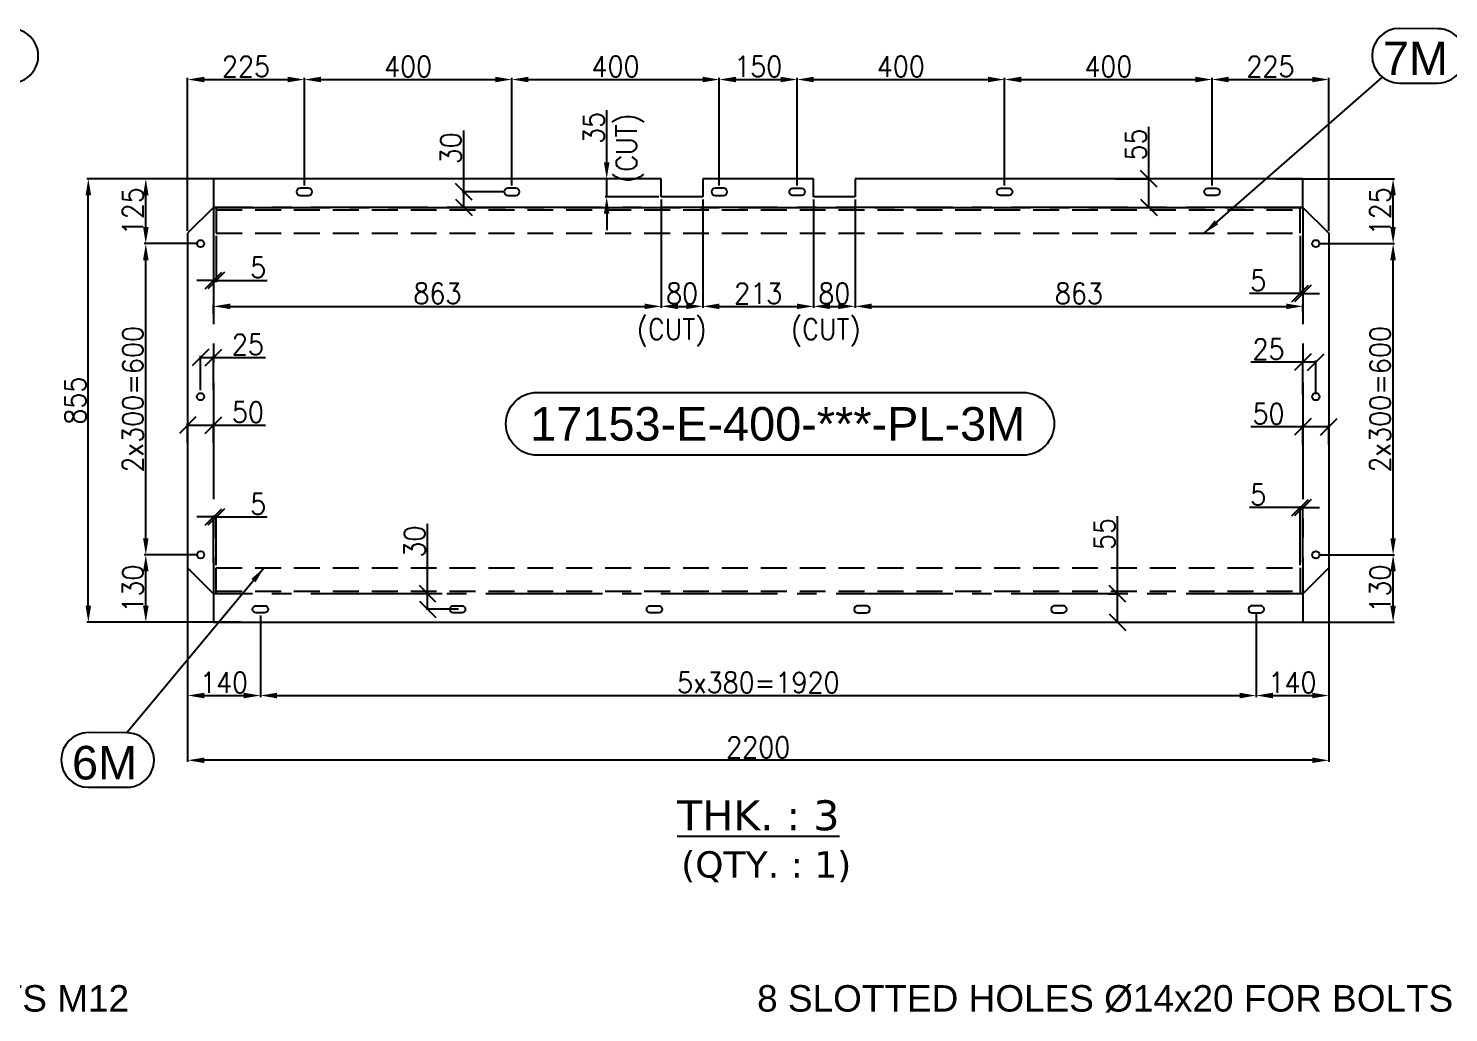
# Model space of a CAD drawing. Header units: inches. Extents: x 98758 to 118468, y 66787 to 119708.
# Drawn here: x 101836 to 104574, y 85329 to 87227 of the extents above; entities that cross this region are included whole.
import ezdxf
from ezdxf.enums import TextEntityAlignment as Align

# ---------------------------------------------------------------- set-up
doc = ezdxf.new("R2010")
doc.units = ezdxf.units.IN
doc.header["$MEASUREMENT"] = 0
for name, pattern in [('CENTER2', [1.125, 0.75, -0.125, 0.125, -0.125]), ('HIDDEN', [0.375, 0.25, -0.125]), ('HIDDEN2', [0.1875, 0.125, -0.0625])]:
    doc.linetypes.add(name, pattern=pattern)
for name, color, linetype in [('2', 2, 'HIDDEN2'), ('3', 3, 'Continuous'), ('3-TEXT', 6, 'Continuous')]:
    doc.layers.add(name, color=color, linetype=linetype)
doc.styles.add('ROMANS', font='ROMANS.shx', dxfattribs={"width": 0.9})
doc.styles.add('style1', font='verdana.ttf')
doc.styles.add('style10', font='swissl.ttf', dxfattribs={"height": 40})
doc.styles.add('style3', font='swissl.ttf')
doc.styles.add('ver', font='verdana.ttf')
doc.dimstyles.new('11', dxfattribs={"dimtxt": 40, "dimasz": 32, "dimexe": 3, "dimexo": 5, "dimgap": 5, "dimtad": 1, "dimdec": 0, "dimdsep": 46, "dimtxsty": 'ROMANS', "dimcen": 2.5, "dimclrd": 6, "dimclre": 6, "dimclrt": 2, "dimadec": 0, "dimazin": 0, "dimtfac": 1, "dimtdec": 0, "dimtmove": 0, "dimatfit": 3, "dimfxl": 1, "dimarcsym": 0})

# ---------------------------------------------------------------- blocks, each defined once
blk = doc.blocks.new('*D278')
at = {"color": 6, "lineweight": -2, "transparency": 16777216}
for p, q in [((102163, 86212), (102059.3, 86212)), ((102062.3, 86114), (102062.3, 86180)), ((102245, 86082), (102059.3, 86082))]:
    blk.add_line(p, q, dxfattribs=at)
at = {"color": 6, "transparency": 16777216}
for points in [[(102057, 86180), (102067.7, 86180), (102062.3, 86212)], [(102057, 86114), (102067.7, 86114), (102062.3, 86082)]]:
    blk.add_solid(points, dxfattribs=at)
at = {"layer": 'Defpoints', "color": 0, "transparency": 16777216}
for p in [(102062.3, 86212), (102168, 86212), (102250, 86082)]:
    blk.add_point(p, dxfattribs=at)
at = {"color": 2, "transparency": 16777216, "insert": (102037.3, 86147), "char_height": 40, "attachment_point": 5, "rotation": 90, "style": 'ROMANS'}
blk.add_mtext('130', dxfattribs=at)
blk = doc.blocks.new('*D279')
at = {"color": 6, "lineweight": -2, "transparency": 16777216}
for p, q in [((102163, 86812), (102059.3, 86812)), ((102062.3, 86244), (102062.3, 86780)), ((102163, 86212), (102059.3, 86212))]:
    blk.add_line(p, q, dxfattribs=at)
at = {"color": 6, "transparency": 16777216}
for points in [[(102057, 86780), (102067.7, 86780), (102062.3, 86812)], [(102057, 86244), (102067.7, 86244), (102062.3, 86212)]]:
    blk.add_solid(points, dxfattribs=at)
at = {"layer": 'Defpoints', "color": 0, "transparency": 16777216}
for p in [(102062.3, 86812), (102168, 86812), (102168, 86212)]:
    blk.add_point(p, dxfattribs=at)
at = {"color": 2, "transparency": 16777216, "insert": (102037.3, 86512), "char_height": 40, "attachment_point": 5, "rotation": 90, "style": 'ROMANS'}
blk.add_mtext('2x300=600', dxfattribs=at)
blk = doc.blocks.new('*D280')
at = {"color": 6, "lineweight": -2, "transparency": 16777216}
for p, q in [((102245, 86937), (102059.3, 86937)), ((102062.3, 86844), (102062.3, 86905)), ((102163, 86812), (102059.3, 86812))]:
    blk.add_line(p, q, dxfattribs=at)
at = {"color": 6, "transparency": 16777216}
for points in [[(102057, 86905), (102067.7, 86905), (102062.3, 86937)], [(102057, 86844), (102067.7, 86844), (102062.3, 86812)]]:
    blk.add_solid(points, dxfattribs=at)
at = {"layer": 'Defpoints', "color": 0, "transparency": 16777216}
for p in [(102062.3, 86937), (102250, 86937), (102168, 86812)]:
    blk.add_point(p, dxfattribs=at)
at = {"color": 2, "transparency": 16777216, "insert": (102037.3, 86874.5), "char_height": 40, "attachment_point": 5, "rotation": 90, "style": 'ROMANS'}
blk.add_mtext('125', dxfattribs=at)
blk = doc.blocks.new('*D277')
at = {"color": 6, "lineweight": -2, "transparency": 16777216}
for p, q in [((102168, 86937), (101948.5, 86937)), ((101951.5, 86114), (101951.5, 86905)), ((102168, 86082), (101948.5, 86082))]:
    blk.add_line(p, q, dxfattribs=at)
at = {"color": 6, "transparency": 16777216}
for points in [[(101946.2, 86905), (101956.9, 86905), (101951.5, 86937)], [(101946.2, 86114), (101956.9, 86114), (101951.5, 86082)]]:
    blk.add_solid(points, dxfattribs=at)
at = {"layer": 'Defpoints', "color": 0, "transparency": 16777216}
for p in [(101951.5, 86937), (102173, 86937), (102173, 86082)]:
    blk.add_point(p, dxfattribs=at)
at = {"color": 2, "transparency": 16777216, "insert": (101926.5, 86509.5), "char_height": 40, "attachment_point": 5, "rotation": 90, "style": 'ROMANS'}
blk.add_mtext('855', dxfattribs=at)
blk = doc.blocks.new('_Oblique')
at = {"color": 0, "linetype": 'ByBlock', "lineweight": -2}
blk.add_line((-0.5, -0.5), (0.5, 0.5), dxfattribs=at)
blk = doc.blocks.new('*D281')
at = {"color": 6, "lineweight": -2, "transparency": 16777216}
for p, q in [((104293, 86459), (104192.7, 86459)), ((104293, 86424.5), (104293, 86462)), ((104343, 86459), (104293, 86459)), ((104343, 86424.5), (104343, 86462))]:
    blk.add_line(p, q, dxfattribs=at)
at = {"layer": 'Defpoints', "color": 0, "transparency": 16777216}
for p in [(104293, 86459), (104293, 86419.5), (104343, 86419.5)]:
    blk.add_point(p, dxfattribs=at)
at = {"color": 6, "lineweight": -2, "transparency": 16777216, "xscale": 32, "yscale": 32, "zscale": 32, "rotation": 180}
blk.add_blockref('_Oblique', (104293, 86459), dxfattribs=at)
at = {"color": 6, "lineweight": -2, "transparency": 16777216, "xscale": 32, "yscale": 32, "zscale": 32}
blk.add_blockref('_Oblique', (104343, 86459), dxfattribs=at)
at = {"color": 2, "transparency": 16777216, "insert": (104226.8, 86484), "char_height": 40, "attachment_point": 5, "style": 'ROMANS'}
blk.add_mtext('50', dxfattribs=at)
blk = doc.blocks.new('*D282')
at = {"color": 6, "lineweight": -2, "transparency": 16777216}
for p, q in [((104293, 86583.5), (104192.7, 86583.5)), ((104293, 86521.8), (104293, 86586.5)), ((104318, 86583.5), (104293, 86583.5)), ((104318, 86521.8), (104318, 86586.5))]:
    blk.add_line(p, q, dxfattribs=at)
at = {"layer": 'Defpoints', "color": 0, "transparency": 16777216}
for p in [(104293, 86583.5), (104293, 86516.8), (104318, 86516.8)]:
    blk.add_point(p, dxfattribs=at)
at = {"color": 6, "lineweight": -2, "transparency": 16777216, "xscale": 32, "yscale": 32, "zscale": 32, "rotation": 180}
blk.add_blockref('_Oblique', (104293, 86583.5), dxfattribs=at)
at = {"color": 6, "lineweight": -2, "transparency": 16777216, "xscale": 32, "yscale": 32, "zscale": 32}
blk.add_blockref('_Oblique', (104318, 86583.5), dxfattribs=at)
at = {"color": 2, "transparency": 16777216, "insert": (104226.8, 86608.5), "char_height": 40, "attachment_point": 5, "style": 'ROMANS'}
blk.add_mtext('25', dxfattribs=at)
blk = doc.blocks.new('*D283')
at = {"color": 6, "lineweight": -2, "transparency": 16777216}
for p, q in [((104288, 86303), (104190, 86303)), ((104288, 86192), (104288, 86306)), ((104293, 86303), (104288, 86303)), ((104293, 86196.9), (104293, 86306)), ((104293, 86303), (104325, 86303))]:
    blk.add_line(p, q, dxfattribs=at)
at = {"layer": 'Defpoints', "color": 0, "transparency": 16777216}
for p in [(104288, 86303), (104288, 86187), (104293, 86191.9)]:
    blk.add_point(p, dxfattribs=at)
at = {"color": 6, "lineweight": -2, "transparency": 16777216, "xscale": 32, "yscale": 32, "zscale": 32}
blk.add_blockref('_Oblique', (104288, 86303), dxfattribs=at)
at = {"color": 6, "lineweight": -2, "transparency": 16777216, "xscale": 32, "yscale": 32, "zscale": 32, "rotation": 180}
blk.add_blockref('_Oblique', (104293, 86303), dxfattribs=at)
at = {"color": 2, "transparency": 16777216, "insert": (104207, 86328), "char_height": 40, "attachment_point": 5, "style": 'ROMANS'}
blk.add_mtext('5', dxfattribs=at)
blk = doc.blocks.new('*D284')
at = {"color": 6, "lineweight": -2, "transparency": 16777216}
for p, q in [((102143, 86427.8), (102143, 86465.2)), ((102143, 86462.2), (102193, 86462.2)), ((102193, 86427.8), (102193, 86465.2)), ((102193, 86462.2), (102293.3, 86462.2))]:
    blk.add_line(p, q, dxfattribs=at)
at = {"layer": 'Defpoints', "color": 0, "transparency": 16777216}
for p in [(102193, 86462.2), (102143, 86422.8), (102193, 86422.8)]:
    blk.add_point(p, dxfattribs=at)
at = {"color": 6, "lineweight": -2, "transparency": 16777216, "xscale": 32, "yscale": 32, "zscale": 32, "rotation": 180}
blk.add_blockref('_Oblique', (102143, 86462.2), dxfattribs=at)
at = {"color": 6, "lineweight": -2, "transparency": 16777216, "xscale": 32, "yscale": 32, "zscale": 32}
blk.add_blockref('_Oblique', (102193, 86462.2), dxfattribs=at)
at = {"color": 2, "transparency": 16777216, "insert": (102259.1, 86487.2), "char_height": 40, "attachment_point": 5, "style": 'ROMANS'}
blk.add_mtext('50', dxfattribs=at)
blk = doc.blocks.new('*D285')
at = {"color": 6, "lineweight": -2, "transparency": 16777216}
for p, q in [((102168, 86529.3), (102168, 86595.4)), ((102168, 86592.4), (102193, 86592.4)), ((102193, 86529.3), (102193, 86595.4)), ((102193, 86592.4), (102293.3, 86592.4))]:
    blk.add_line(p, q, dxfattribs=at)
at = {"layer": 'Defpoints', "color": 0, "transparency": 16777216}
for p in [(102193, 86592.4), (102168, 86524.3), (102193, 86524.3)]:
    blk.add_point(p, dxfattribs=at)
at = {"color": 6, "lineweight": -2, "transparency": 16777216, "xscale": 32, "yscale": 32, "zscale": 32, "rotation": 180}
blk.add_blockref('_Oblique', (102168, 86592.4), dxfattribs=at)
at = {"color": 6, "lineweight": -2, "transparency": 16777216, "xscale": 32, "yscale": 32, "zscale": 32}
blk.add_blockref('_Oblique', (102193, 86592.4), dxfattribs=at)
at = {"color": 2, "transparency": 16777216, "insert": (102259.1, 86617.4), "char_height": 40, "attachment_point": 5, "style": 'ROMANS'}
blk.add_mtext('25', dxfattribs=at)
blk = doc.blocks.new('*D286')
at = {"color": 6, "lineweight": -2, "transparency": 16777216}
for p, q in [((102193, 86285), (102161, 86285)), ((102193, 86196.9), (102193, 86288)), ((102193, 86285), (102198, 86285)), ((102198, 86192), (102198, 86288)), ((102198, 86285), (102296, 86285))]:
    blk.add_line(p, q, dxfattribs=at)
at = {"layer": 'Defpoints', "color": 0, "transparency": 16777216}
for p in [(102198, 86285), (102193, 86191.9), (102198, 86187)]:
    blk.add_point(p, dxfattribs=at)
at = {"color": 6, "lineweight": -2, "transparency": 16777216, "xscale": 32, "yscale": 32, "zscale": 32}
blk.add_blockref('_Oblique', (102193, 86285), dxfattribs=at)
at = {"color": 6, "lineweight": -2, "transparency": 16777216, "xscale": 32, "yscale": 32, "zscale": 32, "rotation": 180}
blk.add_blockref('_Oblique', (102198, 86285), dxfattribs=at)
at = {"color": 2, "transparency": 16777216, "insert": (102279, 86310), "char_height": 40, "attachment_point": 5, "style": 'ROMANS'}
blk.add_mtext('5', dxfattribs=at)
blk = doc.blocks.new('*D287')
at = {"color": 6, "lineweight": -2, "transparency": 16777216}
for p, q in [((102198, 86827), (102198, 86738)), ((102193, 86822.2), (102193, 86738)), ((102193, 86741), (102161, 86741)), ((102193, 86741), (102198, 86741)), ((102198, 86741), (102296, 86741))]:
    blk.add_line(p, q, dxfattribs=at)
at = {"layer": 'Defpoints', "color": 0, "transparency": 16777216}
for p in [(102193, 86827.2), (102198, 86832), (102198, 86741)]:
    blk.add_point(p, dxfattribs=at)
at = {"color": 6, "lineweight": -2, "transparency": 16777216, "xscale": 32, "yscale": 32, "zscale": 32}
blk.add_blockref('_Oblique', (102193, 86741), dxfattribs=at)
at = {"color": 6, "lineweight": -2, "transparency": 16777216, "xscale": 32, "yscale": 32, "zscale": 32, "rotation": 180}
blk.add_blockref('_Oblique', (102198, 86741), dxfattribs=at)
at = {"color": 2, "transparency": 16777216, "insert": (102279, 86766), "char_height": 40, "attachment_point": 5, "style": 'ROMANS'}
blk.add_mtext('5', dxfattribs=at)
blk = doc.blocks.new('*D288')
at = {"color": 6, "lineweight": -2, "transparency": 16777216}
for p, q in [((104288, 86827), (104288, 86713.1)), ((104293, 86822.2), (104293, 86713.1)), ((104288, 86716.1), (104190, 86716.1)), ((104293, 86716.1), (104288, 86716.1)), ((104293, 86716.1), (104325, 86716.1))]:
    blk.add_line(p, q, dxfattribs=at)
at = {"layer": 'Defpoints', "color": 0, "transparency": 16777216}
for p in [(104288, 86832), (104293, 86827.2), (104288, 86716.1)]:
    blk.add_point(p, dxfattribs=at)
at = {"color": 6, "lineweight": -2, "transparency": 16777216, "xscale": 32, "yscale": 32, "zscale": 32}
blk.add_blockref('_Oblique', (104288, 86716.1), dxfattribs=at)
at = {"color": 6, "lineweight": -2, "transparency": 16777216, "xscale": 32, "yscale": 32, "zscale": 32, "rotation": 180}
blk.add_blockref('_Oblique', (104293, 86716.1), dxfattribs=at)
at = {"color": 2, "transparency": 16777216, "insert": (104207, 86741.1), "char_height": 40, "attachment_point": 5, "style": 'ROMANS'}
blk.add_mtext('5', dxfattribs=at)
blk = doc.blocks.new('*D289')
at = {"color": 6, "lineweight": -2, "transparency": 16777216}
for p, q in [((102143, 86006.4), (102143, 85812.9)), ((104343, 86006.4), (104343, 85812.9)), ((104311, 85815.9), (102175, 85815.9))]:
    blk.add_line(p, q, dxfattribs=at)
at = {"color": 6, "transparency": 16777216}
for points in [[(102175, 85821.3), (102175, 85810.6), (102143, 85815.9)], [(104311, 85821.3), (104311, 85810.6), (104343, 85815.9)]]:
    blk.add_solid(points, dxfattribs=at)
at = {"layer": 'Defpoints', "color": 0, "transparency": 16777216}
for p in [(102143, 86011.4), (104343, 86011.4), (102143, 85815.9)]:
    blk.add_point(p, dxfattribs=at)
at = {"color": 2, "transparency": 16777216, "insert": (103243, 85840.9), "char_height": 40, "attachment_point": 5, "style": 'ROMANS'}
blk.add_mtext('2200', dxfattribs=at)
blk = doc.blocks.new('*D290')
at = {"color": 6, "lineweight": -2, "transparency": 16777216}
for p, q in [((103935.8, 86137), (103935.8, 86286.4)), ((103917.9, 86137), (103938.8, 86137)), ((103935.8, 86082), (103935.8, 86137)), ((103917.9, 86082), (103938.8, 86082))]:
    blk.add_line(p, q, dxfattribs=at)
at = {"layer": 'Defpoints', "color": 0, "transparency": 16777216}
for p in [(103912.9, 86137), (103912.9, 86082, -0.2), (103935.8, 86082)]:
    blk.add_point(p, dxfattribs=at)
at = {"color": 6, "lineweight": -2, "transparency": 16777216, "xscale": 32, "yscale": 32, "zscale": 32}
for p, rotation in [((103935.8, 86137), 90), ((103935.8, 86082), 270)]:
    blk.add_blockref('_Oblique', p, dxfattribs=dict(at, rotation=rotation))
at = {"color": 2, "transparency": 16777216, "insert": (103910.8, 86252.3), "char_height": 40, "attachment_point": 5, "rotation": 90, "style": 'ROMANS'}
blk.add_mtext('55', dxfattribs=at)
blk = doc.blocks.new('*D291')
at = {"color": 6, "lineweight": -2, "transparency": 16777216}
for p, q in [((102605.7, 86137), (102605.7, 86271.8)), ((102634, 86137), (102602.7, 86137)), ((102605.7, 86107), (102605.7, 86137)), ((102665.4, 86107), (102602.7, 86107))]:
    blk.add_line(p, q, dxfattribs=at)
at = {"layer": 'Defpoints', "color": 0, "transparency": 16777216}
for p in [(102605.7, 86137), (102639, 86137), (102670.4, 86107, -0.2)]:
    blk.add_point(p, dxfattribs=at)
at = {"color": 6, "lineweight": -2, "transparency": 16777216, "xscale": 32, "yscale": 32, "zscale": 32}
for p, rotation in [((102605.7, 86137), 90), ((102605.7, 86107), 270)]:
    blk.add_blockref('_Oblique', p, dxfattribs=dict(at, rotation=rotation))
at = {"color": 2, "transparency": 16777216, "insert": (102580.7, 86237.6), "char_height": 40, "attachment_point": 5, "rotation": 90, "style": 'ROMANS'}
blk.add_mtext('30', dxfattribs=at)
blk = doc.blocks.new('*D292')
at = {"color": 6, "lineweight": -2, "transparency": 16777216}
for p, q in [((102143, 86837), (102143, 87131.4)), ((102175, 87128.4), (102336, 87128.4)), ((102368, 86924), (102368, 87131.4))]:
    blk.add_line(p, q, dxfattribs=at)
at = {"color": 6, "transparency": 16777216}
for points in [[(102175, 87133.8), (102175, 87123.1), (102143, 87128.4)], [(102336, 87133.8), (102336, 87123.1), (102368, 87128.4)]]:
    blk.add_solid(points, dxfattribs=at)
at = {"layer": 'Defpoints', "color": 0, "transparency": 16777216}
for p in [(102368, 87128.4), (102368, 86919), (102143, 86832)]:
    blk.add_point(p, dxfattribs=at)
at = {"color": 2, "transparency": 16777216, "insert": (102255.5, 87153.4), "char_height": 40, "attachment_point": 5, "style": 'ROMANS'}
blk.add_mtext('225', dxfattribs=at)
blk = doc.blocks.new('*D293')
at = {"color": 6, "lineweight": -2, "transparency": 16777216}
for p, q in [((102368, 86924), (102368, 87131.4)), ((102400, 87128.4), (102736, 87128.4)), ((102768, 86924), (102768, 87131.4))]:
    blk.add_line(p, q, dxfattribs=at)
at = {"color": 6, "transparency": 16777216}
for points in [[(102400, 87133.8), (102400, 87123.1), (102368, 87128.4)], [(102736, 87133.8), (102736, 87123.1), (102768, 87128.4)]]:
    blk.add_solid(points, dxfattribs=at)
at = {"layer": 'Defpoints', "color": 0, "transparency": 16777216}
for p in [(102768, 87128.4), (102368, 86919), (102768, 86919)]:
    blk.add_point(p, dxfattribs=at)
at = {"color": 2, "transparency": 16777216, "insert": (102568, 87153.4), "char_height": 40, "attachment_point": 5, "style": 'ROMANS'}
blk.add_mtext('400', dxfattribs=at)
blk = doc.blocks.new('*D294')
at = {"color": 6, "lineweight": -2, "transparency": 16777216}
for p, q in [((102768, 86924), (102768, 87131.4)), ((102800, 87128.4), (103136, 87128.4)), ((103168, 86924), (103168, 87131.4))]:
    blk.add_line(p, q, dxfattribs=at)
at = {"color": 6, "transparency": 16777216}
for points in [[(102800, 87133.8), (102800, 87123.1), (102768, 87128.4)], [(103136, 87133.8), (103136, 87123.1), (103168, 87128.4)]]:
    blk.add_solid(points, dxfattribs=at)
at = {"layer": 'Defpoints', "color": 0, "transparency": 16777216}
for p in [(103168, 87128.4), (102768, 86919), (103168, 86919)]:
    blk.add_point(p, dxfattribs=at)
at = {"color": 2, "transparency": 16777216, "insert": (102968, 87153.4), "char_height": 40, "attachment_point": 5, "style": 'ROMANS'}
blk.add_mtext('400', dxfattribs=at)
blk = doc.blocks.new('*D295')
at = {"color": 6, "lineweight": -2, "transparency": 16777216}
for p, q in [((103168, 86924), (103168, 87131.4)), ((103200, 87128.4), (103286, 87128.4)), ((103318, 86924), (103318, 87131.4))]:
    blk.add_line(p, q, dxfattribs=at)
at = {"color": 6, "transparency": 16777216}
for points in [[(103200, 87133.8), (103200, 87123.1), (103168, 87128.4)], [(103286, 87133.8), (103286, 87123.1), (103318, 87128.4)]]:
    blk.add_solid(points, dxfattribs=at)
at = {"layer": 'Defpoints', "color": 0, "transparency": 16777216}
for p in [(103318, 87128.4), (103168, 86919), (103318, 86919)]:
    blk.add_point(p, dxfattribs=at)
at = {"color": 2, "transparency": 16777216, "insert": (103243, 87153.4), "char_height": 40, "attachment_point": 5, "style": 'ROMANS'}
blk.add_mtext('150', dxfattribs=at)
blk = doc.blocks.new('*D296')
at = {"color": 6, "lineweight": -2, "transparency": 16777216}
for p, q in [((103318, 86924), (103318, 87131.4)), ((103350, 87128.4), (103686, 87128.4)), ((103718, 86924), (103718, 87131.4))]:
    blk.add_line(p, q, dxfattribs=at)
at = {"color": 6, "transparency": 16777216}
for points in [[(103350, 87133.8), (103350, 87123.1), (103318, 87128.4)], [(103686, 87133.8), (103686, 87123.1), (103718, 87128.4)]]:
    blk.add_solid(points, dxfattribs=at)
at = {"layer": 'Defpoints', "color": 0, "transparency": 16777216}
for p in [(103718, 87128.4), (103318, 86919), (103718, 86919)]:
    blk.add_point(p, dxfattribs=at)
at = {"color": 2, "transparency": 16777216, "insert": (103518, 87153.4), "char_height": 40, "attachment_point": 5, "style": 'ROMANS'}
blk.add_mtext('400', dxfattribs=at)
blk = doc.blocks.new('*D297')
at = {"color": 6, "lineweight": -2, "transparency": 16777216}
for p, q in [((103718, 86924), (103718, 87131.4)), ((103750, 87128.4), (104086, 87128.4)), ((104118, 86924), (104118, 87131.4))]:
    blk.add_line(p, q, dxfattribs=at)
at = {"color": 6, "transparency": 16777216}
for points in [[(103750, 87133.8), (103750, 87123.1), (103718, 87128.4)], [(104086, 87133.8), (104086, 87123.1), (104118, 87128.4)]]:
    blk.add_solid(points, dxfattribs=at)
at = {"layer": 'Defpoints', "color": 0, "transparency": 16777216}
for p in [(104118, 87128.4), (103718, 86919), (104118, 86919)]:
    blk.add_point(p, dxfattribs=at)
at = {"color": 2, "transparency": 16777216, "insert": (103918, 87153.4), "char_height": 40, "attachment_point": 5, "style": 'ROMANS'}
blk.add_mtext('400', dxfattribs=at)
blk = doc.blocks.new('*D298')
at = {"color": 6, "lineweight": -2, "transparency": 16777216}
for p, q in [((104118, 86924), (104118, 87131.4)), ((104150, 87128.4), (104311, 87128.4)), ((104343, 86837), (104343, 87131.4))]:
    blk.add_line(p, q, dxfattribs=at)
at = {"color": 6, "transparency": 16777216}
for points in [[(104150, 87133.8), (104150, 87123.1), (104118, 87128.4)], [(104311, 87133.8), (104311, 87123.1), (104343, 87128.4)]]:
    blk.add_solid(points, dxfattribs=at)
at = {"layer": 'Defpoints', "color": 0, "transparency": 16777216}
for p in [(104343, 87128.4), (104118, 86919), (104343, 86832)]:
    blk.add_point(p, dxfattribs=at)
at = {"color": 2, "transparency": 16777216, "insert": (104230.5, 87153.4), "char_height": 40, "attachment_point": 5, "style": 'ROMANS'}
blk.add_mtext('225', dxfattribs=at)
blk = doc.blocks.new('*D299')
at = {"color": 6, "lineweight": -2, "transparency": 16777216}
for p, q in [((102675.5, 86912), (102675.5, 87030)), ((102752.8, 86912), (102672.5, 86912)), ((102675.5, 86882), (102675.5, 86912)), ((102741.5, 86882), (102672.5, 86882))]:
    blk.add_line(p, q, dxfattribs=at)
at = {"layer": 'Defpoints', "color": 0, "transparency": 16777216}
for p in [(102757.8, 86912), (102675.5, 86882), (102746.5, 86882)]:
    blk.add_point(p, dxfattribs=at)
at = {"color": 6, "lineweight": -2, "transparency": 16777216, "xscale": 32, "yscale": 32, "zscale": 32}
for p, rotation in [((102675.5, 86912), 90), ((102675.5, 86882), 270)]:
    blk.add_blockref('_Oblique', p, dxfattribs=dict(at, rotation=rotation))
at = {"color": 2, "transparency": 16777216, "insert": (102650.5, 86995.8), "char_height": 40, "attachment_point": 5, "rotation": 90, "style": 'ROMANS'}
blk.add_mtext('30', dxfattribs=at)
blk = doc.blocks.new('*D300')
at = {"color": 6, "lineweight": -2, "transparency": 16777216}
for p, q in [((103996, 86937), (103996, 87037.3)), ((103932, 86937), (103999, 86937)), ((103996, 86882), (103996, 86937)), ((103929.9, 86882), (103999, 86882))]:
    blk.add_line(p, q, dxfattribs=at)
at = {"layer": 'Defpoints', "color": 0, "transparency": 16777216}
for p in [(103927, 86937), (103996, 86937), (103924.9, 86882)]:
    blk.add_point(p, dxfattribs=at)
at = {"color": 6, "lineweight": -2, "transparency": 16777216, "xscale": 32, "yscale": 32, "zscale": 32}
for p, rotation in [((103996, 86937), 90), ((103996, 86882), 270)]:
    blk.add_blockref('_Oblique', p, dxfattribs=dict(at, rotation=rotation))
at = {"color": 2, "transparency": 16777216, "insert": (103971, 87003.2), "char_height": 40, "attachment_point": 5, "rotation": 90, "style": 'ROMANS'}
blk.add_mtext('55', dxfattribs=at)
blk = doc.blocks.new('*D301')
at = {"color": 6, "lineweight": -2, "transparency": 16777216}
for p, q in [((103056.2, 86897), (103056.2, 86688.1)), ((102193, 86677.3), (102193, 86694.1)), ((102225, 86691.1), (103024.2, 86691.1))]:
    blk.add_line(p, q, dxfattribs=at)
at = {"color": 6, "transparency": 16777216}
for points in [[(102225, 86696.4), (102225, 86685.8), (102193, 86691.1)], [(103024.2, 86696.4), (103024.2, 86685.8), (103056.2, 86691.1)]]:
    blk.add_solid(points, dxfattribs=at)
at = {"layer": 'Defpoints', "color": 0, "transparency": 16777216}
for p in [(103056.2, 86902), (103056.2, 86691.1), (102193, 86672.3)]:
    blk.add_point(p, dxfattribs=at)
at = {"color": 2, "transparency": 16777216, "insert": (102624.6, 86716.1), "char_height": 40, "attachment_point": 5, "style": 'ROMANS'}
blk.add_mtext('863', dxfattribs=at)
blk = doc.blocks.new('*D302')
at = {"color": 6, "lineweight": -2, "transparency": 16777216}
for p, q in [((103056.2, 86897), (103056.2, 86688.1)), ((103136.2, 86897), (103136.2, 86688.1)), ((103088.2, 86691.1), (103104.2, 86691.1))]:
    blk.add_line(p, q, dxfattribs=at)
at = {"color": 6, "transparency": 16777216}
for points in [[(103088.2, 86696.4), (103088.2, 86685.8), (103056.2, 86691.1)], [(103104.2, 86696.4), (103104.2, 86685.8), (103136.2, 86691.1)]]:
    blk.add_solid(points, dxfattribs=at)
at = {"layer": 'Defpoints', "color": 0, "transparency": 16777216}
for p in [(103056.2, 86902), (103136.2, 86902), (103136.2, 86691.1)]:
    blk.add_point(p, dxfattribs=at)
at = {"color": 2, "transparency": 16777216, "insert": (103096.2, 86716.1), "char_height": 40, "attachment_point": 5, "style": 'ROMANS'}
blk.add_mtext('80', dxfattribs=at)
blk = doc.blocks.new('*D303')
at = {"color": 6, "lineweight": -2, "transparency": 16777216}
for p, q in [((103136.2, 86897), (103136.2, 86688.1)), ((103349.7, 86897), (103349.7, 86688.1)), ((103168.2, 86691.1), (103317.7, 86691.1))]:
    blk.add_line(p, q, dxfattribs=at)
at = {"color": 6, "transparency": 16777216}
for points in [[(103168.2, 86696.4), (103168.2, 86685.8), (103136.2, 86691.1)], [(103317.7, 86696.4), (103317.7, 86685.8), (103349.7, 86691.1)]]:
    blk.add_solid(points, dxfattribs=at)
at = {"layer": 'Defpoints', "color": 0, "transparency": 16777216}
for p in [(103136.2, 86902), (103349.7, 86902), (103349.7, 86691.1)]:
    blk.add_point(p, dxfattribs=at)
at = {"color": 2, "transparency": 16777216, "insert": (103243, 86716.1), "char_height": 40, "attachment_point": 5, "style": 'ROMANS'}
blk.add_mtext('213', dxfattribs=at)
blk = doc.blocks.new('*D304')
at = {"color": 6, "lineweight": -2, "transparency": 16777216}
for p, q in [((103349.7, 86897), (103349.7, 86688.1)), ((103429.7, 86897), (103429.7, 86688.1)), ((103381.7, 86691.1), (103397.7, 86691.1))]:
    blk.add_line(p, q, dxfattribs=at)
at = {"color": 6, "transparency": 16777216}
for points in [[(103381.7, 86696.4), (103381.7, 86685.8), (103349.7, 86691.1)], [(103397.7, 86696.4), (103397.7, 86685.8), (103429.7, 86691.1)]]:
    blk.add_solid(points, dxfattribs=at)
at = {"layer": 'Defpoints', "color": 0, "transparency": 16777216}
for p in [(103349.7, 86902), (103429.7, 86902), (103429.7, 86691.1)]:
    blk.add_point(p, dxfattribs=at)
at = {"color": 2, "transparency": 16777216, "insert": (103389.7, 86716.1), "char_height": 40, "attachment_point": 5, "style": 'ROMANS'}
blk.add_mtext('80', dxfattribs=at)
blk = doc.blocks.new('*D305')
at = {"color": 6, "lineweight": -2, "transparency": 16777216}
for p, q in [((103429.7, 86897), (103429.7, 86688.1)), ((103461.7, 86691.1), (104261, 86691.1)), ((104293, 86681.1), (104293, 86694.1))]:
    blk.add_line(p, q, dxfattribs=at)
at = {"color": 6, "transparency": 16777216}
for points in [[(103461.7, 86696.4), (103461.7, 86685.8), (103429.7, 86691.1)], [(104261, 86696.4), (104261, 86685.8), (104293, 86691.1)]]:
    blk.add_solid(points, dxfattribs=at)
at = {"layer": 'Defpoints', "color": 0, "transparency": 16777216}
for p in [(103429.7, 86902), (104293, 86691.1), (104293, 86676.1)]:
    blk.add_point(p, dxfattribs=at)
at = {"color": 2, "transparency": 16777216, "insert": (103861.3, 86716.1), "char_height": 40, "attachment_point": 5, "style": 'ROMANS'}
blk.add_mtext('863', dxfattribs=at)
blk = doc.blocks.new('*D306')
at = {"color": 6, "lineweight": -2, "transparency": 16777216}
for p, q in [((102950.9, 86969), (102950.9, 87069.3)), ((103051.2, 86937), (102947.9, 86937)), ((102950.9, 86902), (102950.9, 86937)), ((103051.2, 86902), (102947.9, 86902)), ((102950.9, 86870), (102950.9, 86838))]:
    blk.add_line(p, q, dxfattribs=at)
at = {"color": 6, "transparency": 16777216}
for points in [[(102945.5, 86969), (102956.2, 86969), (102950.9, 86937)], [(102945.5, 86870), (102956.2, 86870), (102950.9, 86902)]]:
    blk.add_solid(points, dxfattribs=at)
at = {"layer": 'Defpoints', "color": 0, "transparency": 16777216}
for p in [(103056.2, 86937), (102950.9, 86902), (103056.2, 86902)]:
    blk.add_point(p, dxfattribs=at)
at = {"color": 2, "transparency": 16777216, "insert": (102925.9, 87035.2), "char_height": 40, "attachment_point": 5, "rotation": 90, "style": 'ROMANS'}
blk.add_mtext('35', dxfattribs=at)
blk = doc.blocks.new('*D307')
at = {"color": 6, "lineweight": -2, "transparency": 16777216}
for p, q in [((104323, 86212), (104470, 86212)), ((104467, 86114), (104467, 86180)), ((104240.9, 86082), (104470, 86082))]:
    blk.add_line(p, q, dxfattribs=at)
at = {"color": 6, "transparency": 16777216}
for points in [[(104461.6, 86180), (104472.3, 86180), (104467, 86212)], [(104461.6, 86114), (104472.3, 86114), (104467, 86082)]]:
    blk.add_solid(points, dxfattribs=at)
at = {"layer": 'Defpoints', "color": 0, "transparency": 16777216}
for p in [(104318, 86212), (104467, 86212), (104235.9, 86082)]:
    blk.add_point(p, dxfattribs=at)
at = {"color": 2, "transparency": 16777216, "insert": (104442, 86147), "char_height": 40, "attachment_point": 5, "rotation": 90, "style": 'ROMANS'}
blk.add_mtext('130', dxfattribs=at)
blk = doc.blocks.new('*D308')
at = {"color": 6, "lineweight": -2, "transparency": 16777216}
for p, q in [((104323, 86812), (104470, 86812)), ((104467, 86244), (104467, 86780)), ((104323, 86212), (104470, 86212))]:
    blk.add_line(p, q, dxfattribs=at)
at = {"color": 6, "transparency": 16777216}
for points in [[(104461.6, 86780), (104472.3, 86780), (104467, 86812)], [(104461.6, 86244), (104472.3, 86244), (104467, 86212)]]:
    blk.add_solid(points, dxfattribs=at)
at = {"layer": 'Defpoints', "color": 0, "transparency": 16777216}
for p in [(104318, 86812), (104467, 86812), (104318, 86212)]:
    blk.add_point(p, dxfattribs=at)
at = {"color": 2, "transparency": 16777216, "insert": (104442, 86512), "char_height": 40, "attachment_point": 5, "rotation": 90, "style": 'ROMANS'}
blk.add_mtext('2x300=600', dxfattribs=at)
blk = doc.blocks.new('*D309')
at = {"color": 6, "lineweight": -2, "transparency": 16777216}
for p, q in [((104240.9, 86937), (104470, 86937)), ((104467, 86844), (104467, 86905)), ((104323, 86812), (104470, 86812))]:
    blk.add_line(p, q, dxfattribs=at)
at = {"color": 6, "transparency": 16777216}
for points in [[(104461.6, 86905), (104472.3, 86905), (104467, 86937)], [(104461.6, 86844), (104472.3, 86844), (104467, 86812)]]:
    blk.add_solid(points, dxfattribs=at)
at = {"layer": 'Defpoints', "color": 0, "transparency": 16777216}
for p in [(104235.9, 86937), (104467, 86937), (104318, 86812)]:
    blk.add_point(p, dxfattribs=at)
at = {"color": 2, "transparency": 16777216, "insert": (104442, 86874.5), "char_height": 40, "attachment_point": 5, "rotation": 90, "style": 'ROMANS'}
blk.add_mtext('125', dxfattribs=at)
blk = doc.blocks.new('*D530')
at = {"color": 6, "lineweight": -2, "transparency": 16777216}
for p, q in [((102143, 86192), (102143, 85937.8)), ((102283.3, 86095), (102283.3, 85937.8)), ((102175, 85940.8), (102251.3, 85940.8))]:
    blk.add_line(p, q, dxfattribs=at)
at = {"color": 6, "transparency": 16777216}
for points in [[(102175, 85946.1), (102175, 85935.4), (102143, 85940.8)], [(102251.3, 85946.1), (102251.3, 85935.4), (102283.3, 85940.8)]]:
    blk.add_solid(points, dxfattribs=at)
at = {"layer": 'Defpoints', "color": 0, "transparency": 16777216}
for p in [(102143, 86197, -0.2), (102283.3, 86100, -0.2), (102283.3, 85940.8)]:
    blk.add_point(p, dxfattribs=at)
at = {"color": 2, "transparency": 16777216, "insert": (102213.1, 85965.8), "char_height": 40, "attachment_point": 5, "style": 'ROMANS'}
blk.add_mtext('140', dxfattribs=at)
blk = doc.blocks.new('*D529')
at = {"color": 6, "lineweight": -2, "transparency": 16777216}
for p, q in [((102283.3, 86095), (102283.3, 85937.8)), ((104203.2, 86100), (104203.2, 85937.8)), ((102315.3, 85940.8), (104171.2, 85940.8))]:
    blk.add_line(p, q, dxfattribs=at)
at = {"color": 6, "transparency": 16777216}
for points in [[(102315.3, 85946.1), (102315.3, 85935.4), (102283.3, 85940.8)], [(104171.2, 85946.1), (104171.2, 85935.4), (104203.2, 85940.8)]]:
    blk.add_solid(points, dxfattribs=at)
at = {"layer": 'Defpoints', "color": 0, "transparency": 16777216}
for p in [(102283.3, 86100, -0.2), (104203.2, 86105, -0.4), (104203.2, 85940.8)]:
    blk.add_point(p, dxfattribs=at)
at = {"color": 2, "transparency": 16777216, "insert": (103243.2, 85965.8), "char_height": 40, "attachment_point": 5, "style": 'ROMANS'}
blk.add_mtext('5x380=1920', dxfattribs=at)
blk = doc.blocks.new('*D531')
at = {"color": 6, "lineweight": -2, "transparency": 16777216}
for p, q in [((104343, 86192), (104343, 85937.8)), ((104203.2, 86100), (104203.2, 85937.8)), ((104235.2, 85940.8), (104311, 85940.8))]:
    blk.add_line(p, q, dxfattribs=at)
at = {"color": 6, "transparency": 16777216}
for points in [[(104235.2, 85946.1), (104235.2, 85935.4), (104203.2, 85940.8)], [(104311, 85946.1), (104311, 85935.4), (104343, 85940.8)]]:
    blk.add_solid(points, dxfattribs=at)
at = {"layer": 'Defpoints', "color": 0, "transparency": 16777216}
for p in [(104343, 86197, -0.2), (104203.2, 86105, -0.4), (104343, 85940.8)]:
    blk.add_point(p, dxfattribs=at)
at = {"color": 2, "transparency": 16777216, "insert": (104273.1, 85965.8), "char_height": 40, "attachment_point": 5, "style": 'ROMANS'}
blk.add_mtext('140', dxfattribs=at)

msp = doc.modelspace()

# ---------------------------------------------------------------- linework, layer by layer
for p, q in [((103056.2, 86937), (102193, 86937)), ((102193, 86937), (102193, 86882)), ((103056.2, 86902), (103056.2, 86937)), ((103349.7, 86937), (103136.2, 86937)), ((103136.2, 86937), (103136.2, 86902)), ((103349.7, 86902), (103349.7, 86937)), ((104293, 86937), (103429.7, 86937)), ((103429.7, 86937), (103429.7, 86902)), ((104293, 86882), (104293, 86937)), ((102193, 86882), (102143, 86832)), ((102193, 86882), (102143, 86832)), ((103136.2, 86902), (103056.2, 86902)), ((103429.7, 86902), (103349.7, 86902)), ((104293, 86882), (104343, 86832)), ((102143, 86832), (102143, 86187)), ((104343, 86832), (104343, 86187)), ((102193, 86137), (102143, 86187)), ((102193, 86137), (102143, 86187)), ((104293, 86137), (104343, 86187)), ((102193, 86137), (102193, 86082)), ((104293, 86137), (104293, 86082)), ((102193, 86082), (104293, 86082))]:
    msp.add_line(p, q)
at = {"color": 3, "linetype": 'CENTER2', "ltscale": 300}
for p, q in [((102193, 86882), (104293, 86882)), ((102193, 86882), (102193, 86137)), ((102193, 86882), (102193, 86137)), ((102193, 86882), (102193, 86137)), ((104293, 86882), (102193, 86882)), ((104293, 86882), (104293, 86137)), ((104293, 86882), (104293, 86137)), ((104293, 86137), (102193, 86137))]:
    msp.add_line(p, q, dxfattribs=at)
at = {"color": 42, "linetype": 'HIDDEN', "ltscale": 200}
for p, q in [((102198, 86882), (102198, 86832)), ((104288, 86832), (104288, 86882)), ((102198, 86877), (104288, 86877)), ((102198, 86832), (104288, 86832)), ((102198, 86137), (102198, 86187)), ((102198, 86187), (104288, 86187)), ((104288, 86187), (104288, 86137)), ((102198, 86142), (104288, 86142))]:
    msp.add_line(p, q, dxfattribs=at)
for points in [[(102360, 86919, 1), (102360, 86905), (102376, 86905, 1), (102376, 86919)], [(102760, 86919, 1), (102760, 86905), (102776, 86905, 1), (102776, 86919)], [(103160, 86919, 1), (103160, 86905), (103176, 86905, 1), (103176, 86919)], [(103326, 86919, -1), (103326, 86905), (103310, 86905, -1), (103310, 86919)], [(103726, 86919, -1), (103726, 86905), (103710, 86905, -1), (103710, 86919)], [(104126, 86919, -1), (104126, 86905), (104110, 86905, -1), (104110, 86919)], [(102291.3, 86114, -1), (102291.3, 86100), (102275.3, 86100, -1), (102275.3, 86114)], [(102671.3, 86114, -1), (102671.3, 86100), (102655.3, 86100, -1), (102655.3, 86114)], [(103051, 86114, -1), (103051, 86100), (103035, 86100, -1), (103035, 86114)], [(103435, 86114, 1), (103435, 86100), (103451, 86100, 1), (103451, 86114)], [(103814.7, 86114, 1), (103814.7, 86100), (103830.7, 86100, 1), (103830.7, 86114)], [(104195.2, 86114, 1), (104195.2, 86100), (104211.2, 86100, 1), (104211.2, 86114)]]:
    msp.add_lwpolyline(points, format="xyb", close=True)
for centre in [(102168, 86812), (104318, 86812), (102168, 86517), (104318, 86517), (102168, 86212), (104318, 86212)]:
    msp.add_circle(centre, 7)
at = {"layer": '2', "color": 8, "linetype": 'ByBlock'}
for points in [[(101802.4, 87226.4), (101728.7, 87227, 1), (101728.7, 87121.7), (101802.4, 87121.7, 1.00562), (101802.4, 87226.4)], [(104552.7, 87226.4), (104479.1, 87227, 1), (104479.1, 87121.7), (104552.7, 87121.7, 1.00562), (104552.7, 87226.4)], [(102025.5, 85868.6), (101951.8, 85869.2, 1), (101951.8, 85763.9), (102025.5, 85763.9, 1.00562), (102025.5, 85868.6)]]:
    msp.add_lwpolyline(points, format="xyb", dxfattribs=at)
at = {"layer": '2', "color": 8, "linetype": 'ByBlock', "elevation": 0}
msp.add_lwpolyline([(102817, 86525.2), (103753.3, 86525.2, -1), (103753.3, 86404.2), (102817, 86404.2, -1), (102817, 86525.2)], format="xyb", dxfattribs=at)

# ---------------------------------------------------------------- texts
at = {"color": 2, "style": 'ROMANS', "width": 0.9}
msp.add_text('(CUT)', height=40, rotation=90, dxfattribs=at).set_placement((103009.2, 86929.1))
for p in [(103008.8, 86627.1), (103306.1, 86627.1)]:
    msp.add_text('(CUT)', height=40, dxfattribs=at).set_placement(p)
at = {"layer": '3', "linetype": 'HIDDEN', "ltscale": 20, "style": 'ver'}
msp.add_text('%%UTHK. : 3', height=57.8, dxfattribs=at).set_placement((103086.9, 85681))
at = {"layer": '3-TEXT', "color": 2}
for s, height, style, p in [('7M', 64.68, 'style10', (104510.1, 87169.2)), ('17153-E-400-***-PL-3M', 64.68, 'style10', (103280.6, 86464.6)), ('6M', 64.68, 'style10', (101982.8, 85811.3)), ('(QTY. : 1)', 50.72, 'style1', (103258.4, 85615.2)), ('8 SLOTTED HOLES %%C14x20 FOR BOLTS M12', 51, 'style3', (101279.9, 85356.9)), ('8 SLOTTED HOLES %%C14x20 FOR BOLTS M12', 51, 'style3', (103991.1, 85356.9))]:
    msp.add_text(s, height=height, dxfattribs=dict(at, style=style)).set_placement(p, align=Align.MIDDLE_CENTER)

# ---------------------------------------------------------------- dimensions: what is measured, and where the dimension line sits
for base, p1, p2, picture, middle in [((102368, 87128.4), (102143, 86832), (102368, 86919), '*D292', (102255.5, 87153.4)), ((103056.2, 86691.1), (102193, 86672.3), (103056.2, 86902), '*D301', (102624.6, 86716.1)), ((102283.3, 85940.8, 0.2), (102143, 86197), (102283.3, 86100), '*D530', (102213.1, 85965.8, 0.2)), ((102143, 85815.9), (104343, 86011.4), (102143, 86011.4), '*D289', (103243, 85840.9))]:
    dim = msp.add_linear_dim(base=base, p1=p1, p2=p2, dimstyle='11')
    dim.commit()
    dim.dimension.update_dxf_attribs({"geometry": picture, "text_midpoint": middle})
for base, p1, p2, override, picture, middle in [((102768, 87128.4), (102368, 86919), (102768, 86919), {"dimtmove": 1}, '*D293', (102568, 87153.4)), ((103168, 87128.4), (102768, 86919), (103168, 86919), {"dimtmove": 1}, '*D294', (102968, 87153.4)), ((103318, 87128.4), (103168, 86919), (103318, 86919), {"dimtmove": 1}, '*D295', (103243, 87153.4)), ((103718, 87128.4), (103318, 86919), (103718, 86919), {"dimtmove": 1}, '*D296', (103518, 87153.4)), ((104118, 87128.4), (103718, 86919), (104118, 86919), {"dimtmove": 1}, '*D297', (103918, 87153.4)), ((104343, 87128.4), (104118, 86919), (104343, 86832), {"dimtmove": 1}, '*D298', (104230.5, 87153.4)), ((103136.2, 86691.1), (103056.2, 86902), (103136.2, 86902), {"dimtmove": 1}, '*D302', (103096.2, 86716.1)), ((103349.7212, 86691.1105), (103136.2348, 86902.0482), (103349.7212, 86902.0482), {"dimtmove": 1}, '*D303', (103242.978, 86716.1105)), ((103429.7, 86691.1), (103349.7, 86902), (103429.7, 86902), {"dimtmove": 1}, '*D304', (103389.7, 86716.1)), ((104293, 86691.1), (103429.7, 86902), (104293, 86676.1), {"dimtmove": 1}, '*D305', (103861.3, 86716.1)), ((104288, 86716.1), (104293, 86827.2), (104288, 86832), {"dimblk1": 'Oblique', "dimblk2": 'Oblique', "dimsah": 1}, '*D288', (104207, 86741.1)), ((104293, 86583.5), (104318, 86516.8), (104293, 86516.8), {"dimblk1": 'Oblique', "dimblk2": 'Oblique', "dimsah": 1}, '*D282', (104226.8, 86608.5)), ((104293, 86459), (104343, 86419.5), (104293, 86419.5), {"dimblk1": 'Oblique', "dimblk2": 'Oblique', "dimsah": 1}, '*D281', (104226.8, 86484)), ((104288, 86303), (104293, 86191.9), (104288, 86187), {"dimblk1": 'Oblique', "dimblk2": 'Oblique', "dimsah": 1}, '*D283', (104207, 86328)), ((104343, 85940.8, 0.2), (104203.2, 86105, -0.2), (104343, 86197), {"dimtmove": 1}, '*D531', (104273.1, 85965.8, 0.2))]:
    dim = msp.add_linear_dim(base=base, p1=p1, p2=p2, dimstyle='11', override=override)
    dim.commit()
    dim.dimension.update_dxf_attribs({"geometry": picture, "text_midpoint": middle})
dim = msp.add_linear_dim(base=(102950.9, 86902), p1=(103056.2, 86937), p2=(103056.2, 86902), angle=90, dimstyle='11')
dim.commit()
dim.dimension.update_dxf_attribs({"geometry": '*D306', "text_midpoint": (102950.9, 87035.2), "dimtype": 160})
for base, p1, p2, picture, middle in [((102675.5, 86882), (102757.8, 86912), (102746.5, 86882), '*D299', (102675.5, 86995.8)), ((103935.8, 86082), (103912.9, 86137), (103912.9, 86082, -0.2), '*D290', (103935.8, 86252.3)), ((102605.7, 86137), (102670.4, 86107, -0.2), (102639, 86137), '*D291', (102605.7, 86237.6))]:
    dim = msp.add_linear_dim(base=base, p1=p1, p2=p2, angle=90, dimstyle='11', override={"dimblk1": 'Oblique', "dimblk2": 'Oblique', "dimsah": 1})
    dim.commit()
    dim.dimension.update_dxf_attribs({"geometry": picture, "text_midpoint": middle, "dimtype": 160})
for base, p1, p2, angle, override, picture, middle in [((103996, 86937), (103924.9, 86882), (103927, 86937), 90, {"dimblk1": 'Oblique', "dimblk2": 'Oblique', "dimsah": 1}, '*D300', (103971, 87003.2)), ((102062.3, 86937), (102168, 86812), (102250, 86937), 90, {"dimtmove": 1}, '*D280', (102037.3, 86874.5)), ((104467, 86937), (104318, 86812), (104235.9, 86937), 90, {"dimtmove": 1}, '*D309', (104442, 86874.5)), ((102198, 86741), (102193, 86827.2), (102198, 86832), 180, {"dimblk1": 'Oblique', "dimblk2": 'Oblique', "dimsah": 1}, '*D287', (102279, 86766)), ((102193, 86592.4), (102168, 86524.3), (102193, 86524.3), 180, {"dimblk1": 'Oblique', "dimblk2": 'Oblique', "dimsah": 1}, '*D285', (102259.1, 86617.4)), ((102193, 86462.2), (102143, 86422.8), (102193, 86422.8), 180, {"dimblk1": 'Oblique', "dimblk2": 'Oblique', "dimsah": 1}, '*D284', (102259.1, 86487.2)), ((102198, 86285), (102193, 86191.9), (102198, 86187), 180, {"dimblk1": 'Oblique', "dimblk2": 'Oblique', "dimsah": 1}, '*D286', (102279, 86310))]:
    dim = msp.add_linear_dim(base=base, p1=p1, p2=p2, angle=angle, dimstyle='11', override=override)
    dim.commit()
    dim.dimension.update_dxf_attribs({"geometry": picture, "text_midpoint": middle})
for base, p1, p2, picture, middle in [((101951.5, 86937), (102173, 86082), (102173, 86937), '*D277', (101926.5, 86509.5)), ((102062.3, 86212), (102250, 86082), (102168, 86212), '*D278', (102037.3, 86147)), ((104467, 86212), (104235.9, 86082), (104318, 86212), '*D307', (104442, 86147))]:
    dim = msp.add_linear_dim(base=base, p1=p1, p2=p2, angle=90, dimstyle='11')
    dim.commit()
    dim.dimension.update_dxf_attribs({"geometry": picture, "text_midpoint": middle})
for base, p1, p2, picture, middle in [((102062.3, 86812), (102168, 86212), (102168, 86812), '*D279', (102037.3, 86512)), ((104467, 86812), (104318, 86212), (104318, 86812), '*D308', (104442, 86512))]:
    dim = msp.add_linear_dim(base=base, p1=p1, p2=p2, angle=90, text='2x300=<>', dimstyle='11', override={"dimtmove": 1})
    dim.commit()
    dim.dimension.update_dxf_attribs({"geometry": picture, "text_midpoint": middle})
dim = msp.add_linear_dim(base=(104203.2, 85940.8, 0.2), p1=(102283.3, 86100), p2=(104203.2, 86105, -0.2), text='5x380=<>', dimstyle='11', override={"dimtmove": 1})
dim.commit()
dim.dimension.update_dxf_attribs({"geometry": '*D529', "text_midpoint": (103243.2, 85965.8, 0.2)})

# ---------------------------------------------------------------- leaders
at = {"lineweight": 0}
for points in [[(104102.5, 86832), (104446.4, 87133)], [(102290.3, 86187), (102025.8, 85868.6)]]:
    msp.add_leader(points, dimstyle='11', dxfattribs=at)

doc.saveas('drawing.dxf')
